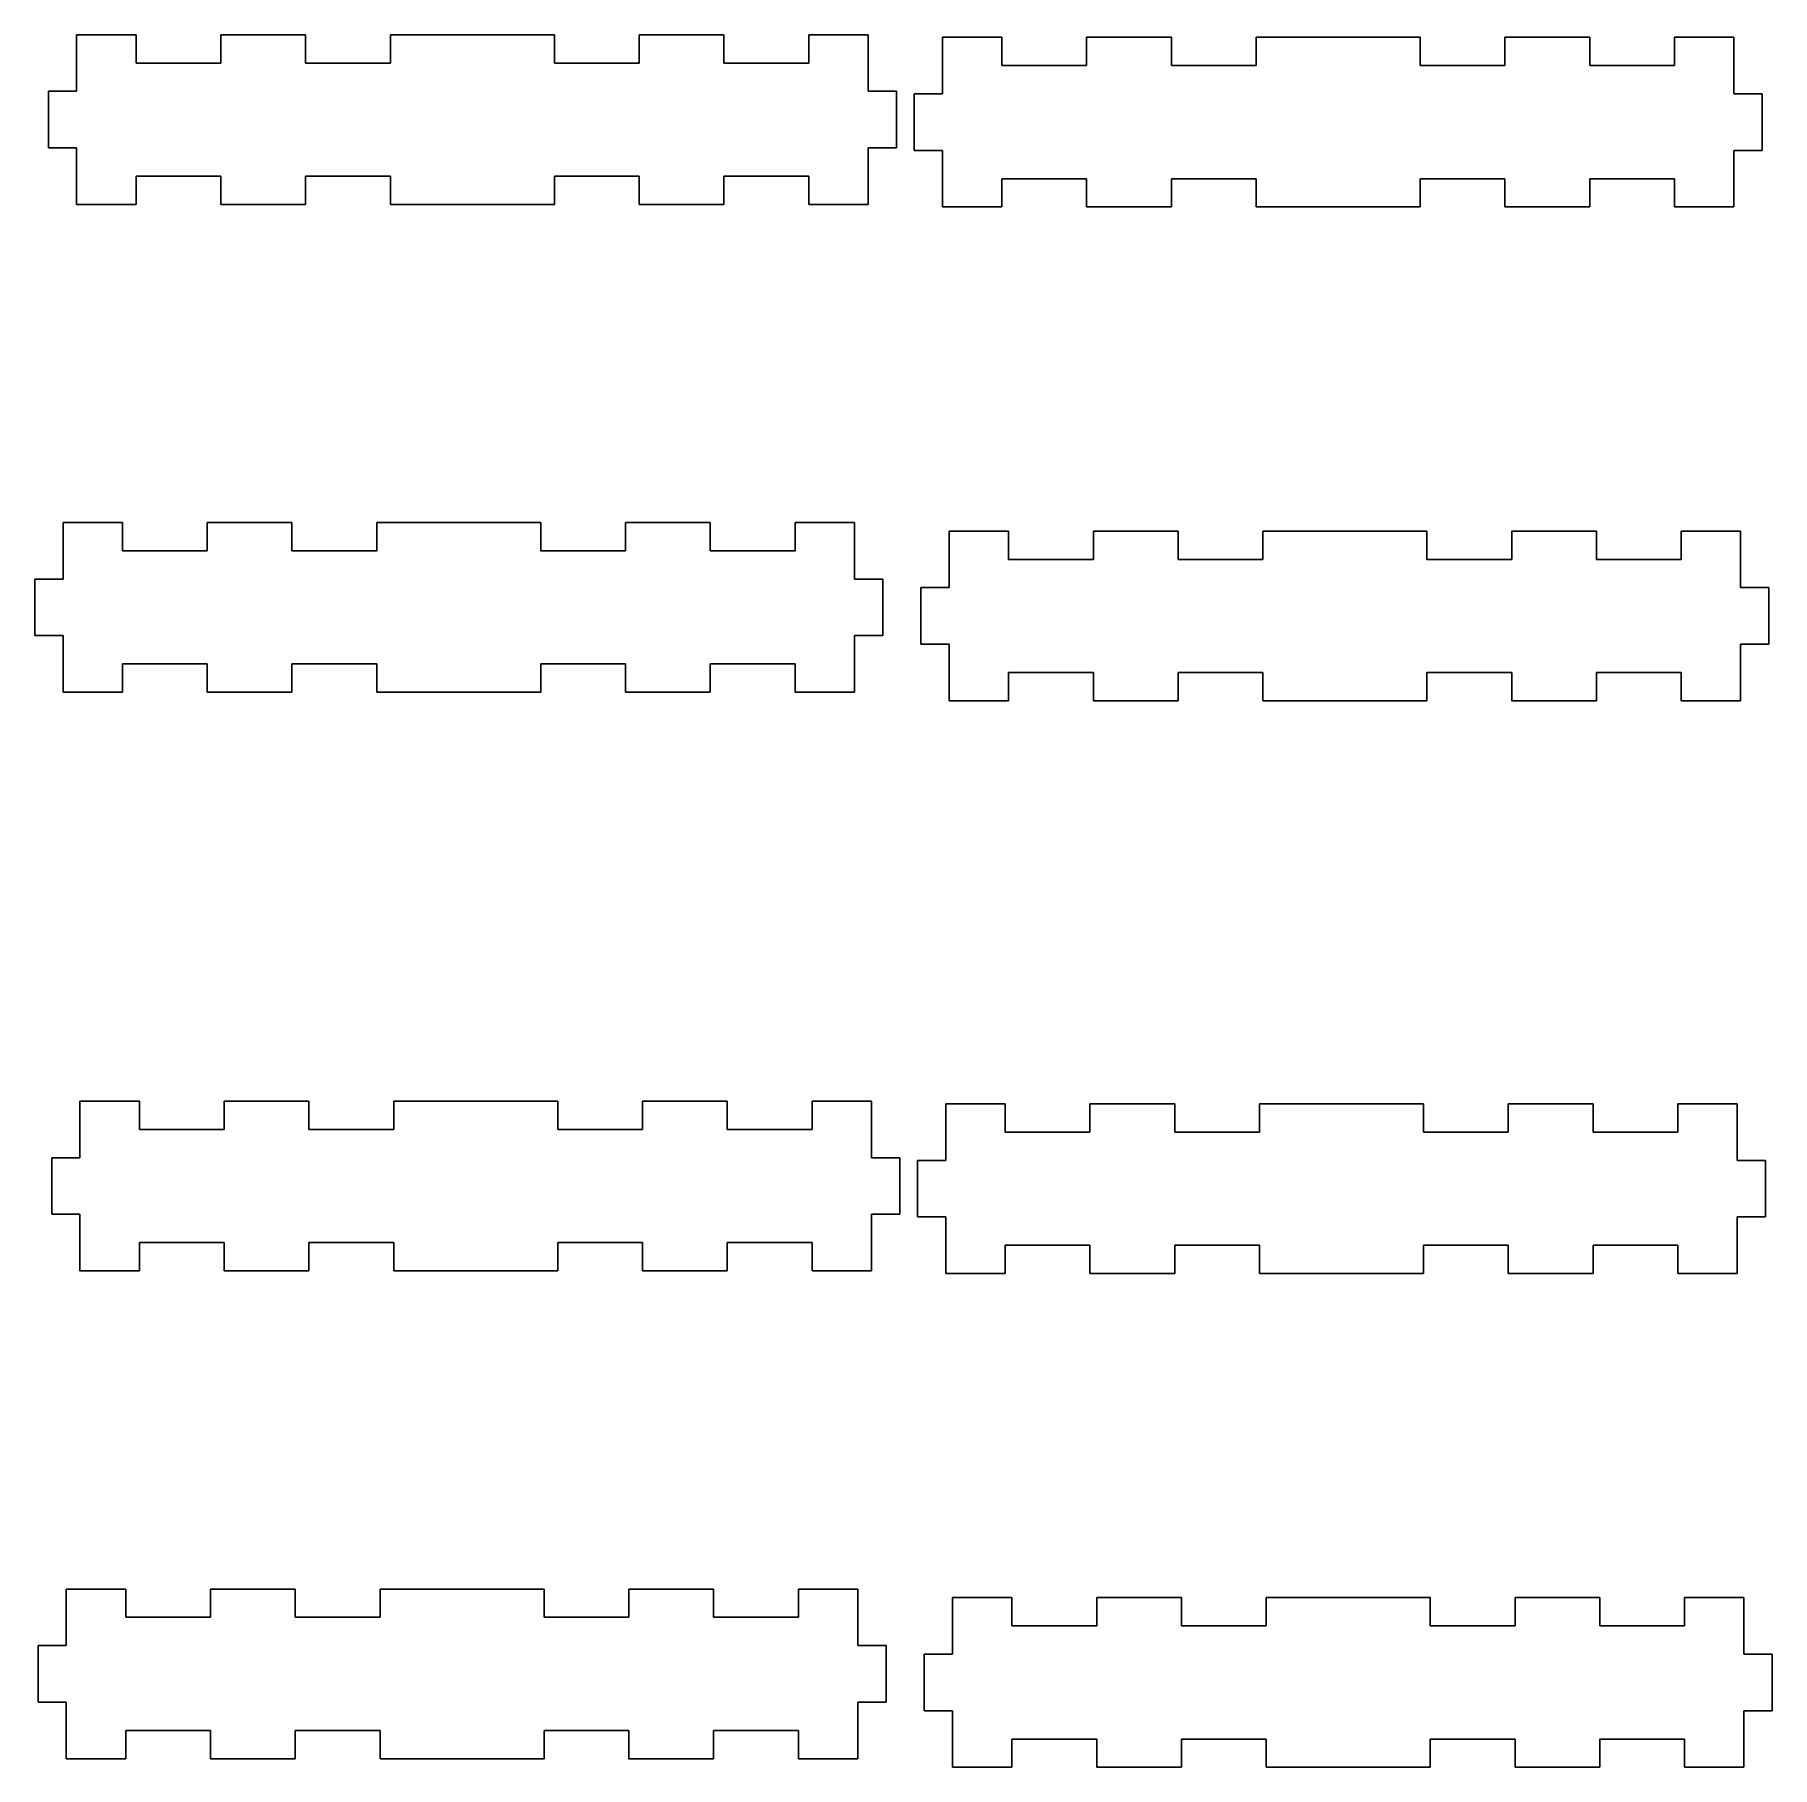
# Model space of a CAD drawing. Header units: millimetres. Extents: x -102 to 205, y -308 to -2.
import ezdxf

# ---------------------------------------------------------------- set-up
doc = ezdxf.new("R2010")
doc.units = ezdxf.units.MM
doc.layers.get('0').update_dxf_attribs({"linetype": 'CONTINUOUS'})

msp = doc.modelspace()

# ---------------------------------------------------------------- linework, layer by layer
at = {"color": 7, "linetype": 'CONTINUOUS', "lineweight": 25}
for p, q in [((-83.97, -1.74), (-94.47, -1.74)), ((-94.47, -1.74), (-94.47, -11.74)), ((-83.97, -6.74), (-83.97, -1.74)), ((-68.97, -1.74), (-68.97, -6.74)), ((-53.97, -1.74), (-68.97, -1.74)), ((-53.97, -6.74), (-53.97, -1.74)), ((-38.97, -1.74), (-38.97, -6.74)), ((-9.97, -1.74), (-38.97, -1.74)), ((-9.97, -6.74), (-9.97, -1.74)), ((5.03, -1.74), (5.03, -6.74)), ((20.03, -1.74), (5.03, -1.74)), ((20.03, -6.74), (20.03, -1.74)), ((35.03, -1.74), (35.03, -6.74)), ((45.53, -1.74), (35.03, -1.74)), ((45.53, -1.74), (45.53, -11.74)), ((69.19, -2.19), (58.69, -2.19)), ((58.69, -2.19), (58.69, -12.19)), ((69.19, -7.19), (69.19, -2.19)), ((84.19, -2.19), (84.19, -7.19)), ((99.19, -2.19), (84.19, -2.19)), ((99.19, -7.19), (99.19, -2.19)), ((114.19, -2.19), (114.19, -7.19)), ((143.19, -2.19), (114.19, -2.19)), ((143.19, -7.19), (143.19, -2.19)), ((158.19, -2.19), (158.19, -7.19)), ((173.19, -2.19), (158.19, -2.19)), ((173.19, -7.19), (173.19, -2.19)), ((188.19, -2.19), (188.19, -7.19)), ((198.69, -2.19), (188.19, -2.19)), ((198.69, -2.19), (198.69, -12.19)), ((-83.97, -6.74), (-68.97, -6.74)), ((-38.97, -6.74), (-53.97, -6.74)), ((-9.97, -6.74), (5.03, -6.74)), ((20.03, -6.74), (35.03, -6.74)), ((69.19, -7.19), (84.19, -7.19)), ((114.19, -7.19), (99.19, -7.19)), ((143.19, -7.19), (158.19, -7.19)), ((173.19, -7.19), (188.19, -7.19)), ((-99.47, -11.74), (-99.47, -21.74)), ((-94.47, -11.74), (-99.47, -11.74)), ((45.53, -11.74), (50.53, -11.74)), ((50.53, -11.74), (50.53, -21.74)), ((53.69, -12.19), (53.69, -22.19)), ((58.69, -12.19), (53.69, -12.19)), ((198.69, -12.19), (203.69, -12.19)), ((203.69, -12.19), (203.69, -22.19)), ((-94.47, -21.74), (-99.47, -21.74)), ((-94.47, -31.74), (-94.47, -21.74)), ((45.53, -21.74), (50.53, -21.74)), ((45.53, -21.74), (45.53, -31.74)), ((58.69, -22.19), (53.69, -22.19)), ((58.69, -32.19), (58.69, -22.19)), ((198.69, -22.19), (203.69, -22.19)), ((198.69, -22.19), (198.69, -32.19)), ((-83.97, -26.74), (-68.97, -26.74)), ((-83.97, -26.74), (-83.97, -31.74)), ((-68.97, -31.74), (-68.97, -26.74)), ((-38.97, -26.74), (-53.97, -26.74)), ((-53.97, -26.74), (-53.97, -31.74)), ((-38.97, -31.74), (-38.97, -26.74)), ((-9.97, -26.74), (5.03, -26.74)), ((-9.97, -26.74), (-9.97, -31.74)), ((5.03, -31.74), (5.03, -26.74)), ((20.03, -26.74), (35.03, -26.74)), ((20.03, -26.74), (20.03, -31.74)), ((35.03, -31.74), (35.03, -26.74)), ((69.19, -27.19), (84.19, -27.19)), ((69.19, -27.19), (69.19, -32.19)), ((84.19, -32.19), (84.19, -27.19)), ((114.19, -27.19), (99.19, -27.19)), ((99.19, -27.19), (99.19, -32.19)), ((114.19, -32.19), (114.19, -27.19)), ((143.19, -27.19), (158.19, -27.19)), ((143.19, -27.19), (143.19, -32.19)), ((158.19, -32.19), (158.19, -27.19)), ((173.19, -27.19), (188.19, -27.19)), ((173.19, -27.19), (173.19, -32.19)), ((188.19, -32.19), (188.19, -27.19)), ((-83.97, -31.74), (-94.47, -31.74)), ((-53.97, -31.74), (-68.97, -31.74)), ((-9.97, -31.74), (-38.97, -31.74)), ((20.03, -31.74), (5.03, -31.74)), ((45.53, -31.74), (35.03, -31.74)), ((69.19, -32.19), (58.69, -32.19)), ((99.19, -32.19), (84.19, -32.19)), ((143.19, -32.19), (114.19, -32.19)), ((173.19, -32.19), (158.19, -32.19)), ((198.69, -32.19), (188.19, -32.19)), ((-86.38, -88.02), (-96.88, -88.02)), ((-96.88, -88.02), (-96.88, -98.02)), ((-86.38, -93.02), (-86.38, -88.02)), ((-71.38, -88.02), (-71.38, -93.02)), ((-56.38, -88.02), (-71.38, -88.02)), ((-56.38, -93.02), (-56.38, -88.02)), ((-41.38, -88.02), (-41.38, -93.02)), ((-12.38, -88.02), (-41.38, -88.02)), ((-12.38, -93.02), (-12.38, -88.02)), ((2.62, -88.02), (2.62, -93.02)), ((17.62, -88.02), (2.62, -88.02)), ((17.62, -93.02), (17.62, -88.02)), ((32.62, -88.02), (32.62, -93.02)), ((43.12, -88.02), (32.62, -88.02)), ((43.12, -88.02), (43.12, -98.02)), ((70.38, -89.53), (59.88, -89.53)), ((59.88, -89.53), (59.88, -99.53)), ((70.38, -94.53), (70.38, -89.53)), ((85.38, -89.53), (85.38, -94.53)), ((100.38, -89.53), (85.38, -89.53)), ((100.38, -94.53), (100.38, -89.53)), ((115.38, -89.53), (115.38, -94.53)), ((144.38, -89.53), (115.38, -89.53)), ((144.38, -94.53), (144.38, -89.53)), ((159.38, -89.53), (159.38, -94.53)), ((174.38, -89.53), (159.38, -89.53)), ((174.38, -94.53), (174.38, -89.53)), ((189.38, -89.53), (189.38, -94.53)), ((199.88, -89.53), (189.38, -89.53)), ((199.88, -89.53), (199.88, -99.53)), ((-86.38, -93.02), (-71.38, -93.02)), ((-41.38, -93.02), (-56.38, -93.02)), ((-12.38, -93.02), (2.62, -93.02)), ((17.62, -93.02), (32.62, -93.02)), ((70.38, -94.53), (85.38, -94.53)), ((115.38, -94.53), (100.38, -94.53)), ((144.38, -94.53), (159.38, -94.53)), ((174.38, -94.53), (189.38, -94.53)), ((-101.88, -98.02), (-101.88, -108.02)), ((-96.88, -98.02), (-101.88, -98.02)), ((43.12, -98.02), (48.12, -98.02)), ((48.12, -98.02), (48.12, -108.02)), ((54.88, -99.53), (54.88, -109.53)), ((59.88, -99.53), (54.88, -99.53)), ((199.88, -99.53), (204.88, -99.53)), ((204.88, -99.53), (204.88, -109.53)), ((-96.88, -108.02), (-101.88, -108.02)), ((-96.88, -118.02), (-96.88, -108.02)), ((43.12, -108.02), (48.12, -108.02)), ((43.12, -108.02), (43.12, -118.02)), ((59.88, -109.53), (54.88, -109.53)), ((59.88, -119.53), (59.88, -109.53)), ((199.88, -109.53), (204.88, -109.53)), ((199.88, -109.53), (199.88, -119.53)), ((-86.38, -113.02), (-71.38, -113.02)), ((-86.38, -113.02), (-86.38, -118.02)), ((-71.38, -118.02), (-71.38, -113.02)), ((-41.38, -113.02), (-56.38, -113.02)), ((-56.38, -113.02), (-56.38, -118.02)), ((-41.38, -118.02), (-41.38, -113.02)), ((-12.38, -113.02), (2.62, -113.02)), ((-12.38, -113.02), (-12.38, -118.02)), ((2.62, -118.02), (2.62, -113.02)), ((17.62, -113.02), (32.62, -113.02)), ((17.62, -113.02), (17.62, -118.02)), ((32.62, -118.02), (32.62, -113.02)), ((70.38, -114.53), (85.38, -114.53)), ((70.38, -114.53), (70.38, -119.53)), ((85.38, -119.53), (85.38, -114.53)), ((115.38, -114.53), (100.38, -114.53)), ((100.38, -114.53), (100.38, -119.53)), ((115.38, -119.53), (115.38, -114.53)), ((144.38, -114.53), (159.38, -114.53)), ((144.38, -114.53), (144.38, -119.53)), ((159.38, -119.53), (159.38, -114.53)), ((174.38, -114.53), (189.38, -114.53)), ((174.38, -114.53), (174.38, -119.53)), ((189.38, -119.53), (189.38, -114.53)), ((-86.38, -118.02), (-96.88, -118.02)), ((-56.38, -118.02), (-71.38, -118.02)), ((-12.38, -118.02), (-41.38, -118.02)), ((17.62, -118.02), (2.62, -118.02)), ((43.12, -118.02), (32.62, -118.02)), ((70.38, -119.53), (59.88, -119.53)), ((100.38, -119.53), (85.38, -119.53)), ((144.38, -119.53), (115.38, -119.53)), ((174.38, -119.53), (159.38, -119.53)), ((199.88, -119.53), (189.38, -119.53)), ((-83.38, -190.37), (-93.88, -190.37)), ((-93.88, -190.37), (-93.88, -200.37)), ((-83.38, -195.37), (-83.38, -190.37)), ((-68.38, -190.37), (-68.38, -195.37)), ((-53.38, -190.37), (-68.38, -190.37)), ((-53.38, -195.37), (-53.38, -190.37)), ((-38.38, -190.37), (-38.38, -195.37)), ((-9.38, -190.37), (-38.38, -190.37)), ((-9.38, -195.37), (-9.38, -190.37)), ((5.62, -190.37), (5.62, -195.37)), ((20.62, -190.37), (5.62, -190.37)), ((20.62, -195.37), (20.62, -190.37)), ((35.62, -190.37), (35.62, -195.37)), ((46.12, -190.37), (35.62, -190.37)), ((46.12, -190.37), (46.12, -200.37)), ((69.78, -190.82), (59.28, -190.82)), ((59.28, -190.82), (59.28, -200.82)), ((69.78, -195.82), (69.78, -190.82)), ((84.78, -190.82), (84.78, -195.82)), ((99.78, -190.82), (84.78, -190.82)), ((99.78, -195.82), (99.78, -190.82)), ((114.78, -190.82), (114.78, -195.82)), ((143.78, -190.82), (114.78, -190.82)), ((143.78, -195.82), (143.78, -190.82)), ((158.78, -190.82), (158.78, -195.82)), ((173.78, -190.82), (158.78, -190.82)), ((173.78, -195.82), (173.78, -190.82)), ((188.78, -190.82), (188.78, -195.82)), ((199.28, -190.82), (188.78, -190.82)), ((199.28, -190.82), (199.28, -200.82)), ((-83.38, -195.37), (-68.38, -195.37)), ((-38.38, -195.37), (-53.38, -195.37)), ((-9.38, -195.37), (5.62, -195.37)), ((20.62, -195.37), (35.62, -195.37)), ((69.78, -195.82), (84.78, -195.82)), ((114.78, -195.82), (99.78, -195.82)), ((143.78, -195.82), (158.78, -195.82)), ((173.78, -195.82), (188.78, -195.82)), ((-98.88, -200.37), (-98.88, -210.37)), ((-93.88, -200.37), (-98.88, -200.37)), ((46.12, -200.37), (51.12, -200.37)), ((51.12, -200.37), (51.12, -210.37)), ((54.28, -200.82), (54.28, -210.82)), ((59.28, -200.82), (54.28, -200.82)), ((199.28, -200.82), (204.28, -200.82)), ((204.28, -200.82), (204.28, -210.82)), ((-93.88, -210.37), (-98.88, -210.37)), ((-93.88, -220.37), (-93.88, -210.37)), ((46.12, -210.37), (51.12, -210.37)), ((46.12, -210.37), (46.12, -220.37)), ((59.28, -210.82), (54.28, -210.82)), ((59.28, -220.82), (59.28, -210.82)), ((199.28, -210.82), (204.28, -210.82)), ((199.28, -210.82), (199.28, -220.82)), ((-83.38, -215.37), (-68.38, -215.37)), ((-83.38, -215.37), (-83.38, -220.37)), ((-68.38, -220.37), (-68.38, -215.37)), ((-38.38, -215.37), (-53.38, -215.37)), ((-53.38, -215.37), (-53.38, -220.37)), ((-38.38, -220.37), (-38.38, -215.37)), ((-9.38, -215.37), (5.62, -215.37)), ((-9.38, -215.37), (-9.38, -220.37)), ((5.62, -220.37), (5.62, -215.37)), ((20.62, -215.37), (35.62, -215.37)), ((20.62, -215.37), (20.62, -220.37)), ((35.62, -220.37), (35.62, -215.37)), ((69.78, -215.82), (84.78, -215.82)), ((69.78, -215.82), (69.78, -220.82)), ((84.78, -220.82), (84.78, -215.82)), ((114.78, -215.82), (99.78, -215.82)), ((99.78, -215.82), (99.78, -220.82)), ((114.78, -220.82), (114.78, -215.82)), ((143.78, -215.82), (158.78, -215.82)), ((143.78, -215.82), (143.78, -220.82)), ((158.78, -220.82), (158.78, -215.82)), ((173.78, -215.82), (188.78, -215.82)), ((173.78, -215.82), (173.78, -220.82)), ((188.78, -220.82), (188.78, -215.82)), ((-83.38, -220.37), (-93.88, -220.37)), ((-53.38, -220.37), (-68.38, -220.37)), ((-9.38, -220.37), (-38.38, -220.37)), ((20.62, -220.37), (5.62, -220.37)), ((46.12, -220.37), (35.62, -220.37)), ((69.78, -220.82), (59.28, -220.82)), ((99.78, -220.82), (84.78, -220.82)), ((143.78, -220.82), (114.78, -220.82)), ((173.78, -220.82), (158.78, -220.82)), ((199.28, -220.82), (188.78, -220.82)), ((-85.8, -276.65), (-96.3, -276.65)), ((-96.3, -276.65), (-96.3, -286.65)), ((-85.8, -281.65), (-85.8, -276.65)), ((-70.8, -276.65), (-70.8, -281.65)), ((-55.8, -276.65), (-70.8, -276.65)), ((-55.8, -281.65), (-55.8, -276.65)), ((-40.8, -276.65), (-40.8, -281.65)), ((-11.8, -276.65), (-40.8, -276.65)), ((-11.8, -281.65), (-11.8, -276.65)), ((3.2, -276.65), (3.2, -281.65)), ((18.2, -276.65), (3.2, -276.65)), ((18.2, -281.65), (18.2, -276.65)), ((33.2, -276.65), (33.2, -281.65)), ((43.7, -276.65), (33.2, -276.65)), ((43.7, -276.65), (43.7, -286.65)), ((70.97, -278.17), (60.47, -278.17)), ((60.47, -278.17), (60.47, -288.17)), ((70.97, -283.17), (70.97, -278.17)), ((85.97, -278.17), (85.97, -283.17)), ((100.97, -278.17), (85.97, -278.17)), ((100.97, -283.17), (100.97, -278.17)), ((115.97, -278.17), (115.97, -283.17)), ((144.97, -278.17), (115.97, -278.17)), ((144.97, -283.17), (144.97, -278.17)), ((159.97, -278.17), (159.97, -283.17)), ((174.97, -278.17), (159.97, -278.17)), ((174.97, -283.17), (174.97, -278.17)), ((189.97, -278.17), (189.97, -283.17)), ((200.47, -278.17), (189.97, -278.17)), ((200.47, -278.17), (200.47, -288.17)), ((-85.8, -281.65), (-70.8, -281.65)), ((-40.8, -281.65), (-55.8, -281.65)), ((-11.8, -281.65), (3.2, -281.65)), ((18.2, -281.65), (33.2, -281.65)), ((70.97, -283.17), (85.97, -283.17)), ((115.97, -283.17), (100.97, -283.17)), ((144.97, -283.17), (159.97, -283.17)), ((174.97, -283.17), (189.97, -283.17)), ((-101.3, -286.65), (-101.3, -296.65)), ((-96.3, -286.65), (-101.3, -286.65)), ((43.7, -286.65), (48.7, -286.65)), ((48.7, -286.65), (48.7, -296.65)), ((55.47, -288.17), (55.47, -298.17)), ((60.47, -288.17), (55.47, -288.17)), ((200.47, -288.17), (205.47, -288.17)), ((205.47, -288.17), (205.47, -298.17)), ((-96.3, -296.65), (-101.3, -296.65)), ((-96.3, -306.65), (-96.3, -296.65)), ((43.7, -296.65), (48.7, -296.65)), ((43.7, -296.65), (43.7, -306.65)), ((60.47, -298.17), (55.47, -298.17)), ((60.47, -308.17), (60.47, -298.17)), ((200.47, -298.17), (205.47, -298.17)), ((200.47, -298.17), (200.47, -308.17)), ((-85.8, -301.65), (-70.8, -301.65)), ((-85.8, -301.65), (-85.8, -306.65)), ((-70.8, -306.65), (-70.8, -301.65)), ((-40.8, -301.65), (-55.8, -301.65)), ((-55.8, -301.65), (-55.8, -306.65)), ((-40.8, -306.65), (-40.8, -301.65)), ((-11.8, -301.65), (3.2, -301.65)), ((-11.8, -301.65), (-11.8, -306.65)), ((3.2, -306.65), (3.2, -301.65)), ((18.2, -301.65), (33.2, -301.65)), ((18.2, -301.65), (18.2, -306.65)), ((33.2, -306.65), (33.2, -301.65)), ((70.97, -303.17), (85.97, -303.17)), ((70.97, -303.17), (70.97, -308.17)), ((85.97, -308.17), (85.97, -303.17)), ((115.97, -303.17), (100.97, -303.17)), ((100.97, -303.17), (100.97, -308.17)), ((115.97, -308.17), (115.97, -303.17)), ((144.97, -303.17), (159.97, -303.17)), ((144.97, -303.17), (144.97, -308.17)), ((159.97, -308.17), (159.97, -303.17)), ((174.97, -303.17), (189.97, -303.17)), ((174.97, -303.17), (174.97, -308.17)), ((189.97, -308.17), (189.97, -303.17)), ((-85.8, -306.65), (-96.3, -306.65)), ((-55.8, -306.65), (-70.8, -306.65)), ((-11.8, -306.65), (-40.8, -306.65)), ((18.2, -306.65), (3.2, -306.65)), ((43.7, -306.65), (33.2, -306.65)), ((70.97, -308.17), (60.47, -308.17)), ((100.97, -308.17), (85.97, -308.17)), ((144.97, -308.17), (115.97, -308.17)), ((174.97, -308.17), (159.97, -308.17)), ((200.47, -308.17), (189.97, -308.17))]:
    msp.add_line(p, q, dxfattribs=at)

doc.saveas('drawing.dxf')
